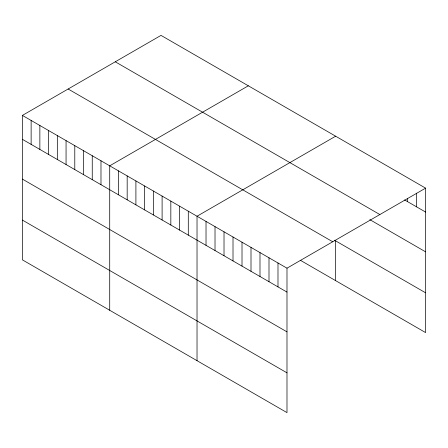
<?xml version="1.0" encoding="UTF-8"?>
<svg xmlns="http://www.w3.org/2000/svg" width="448" height="448" viewBox="0 0 448 448"><rect width="100%" height="100%" fill="white"/><g stroke="black" fill="none" stroke-linecap="round" stroke-linejoin="round"><path stroke-width="0.67" d="M22.4 115.41L286.989 268.173L286.989 412.614L22.4 259.857L22.4 115.41L161.011 35.386L425.6 188.143L425.6 332.59L300.714 260.484M248.326 85.798L109.715 165.822L109.715 310.268M335.642 136.203L197.025 216.233L197.025 360.679M286.989 268.173L425.6 188.143M404.611 199.942L425.6 212.061M115.27 61.796L379.859 214.553M369.824 219.632L425.6 251.838M334.477 240.206L425.6 292.813M68.141 89.006L332.73 241.763M22.4 139.334L286.989 292.09M22.4 179.105L286.989 331.862M22.4 220.086L286.989 372.842M416.606 193.2L416.606 206.87M407.607 198.257L407.607 201.673M335.642 240.878L335.642 280.65M277.99 262.976L277.99 286.894M268.996 257.785L268.996 281.702M259.997 252.588L259.997 276.506M251.003 247.397L251.003 271.314M242.01 242.2L242.01 266.123M233.01 237.009L233.01 260.926M224.017 231.812L224.017 255.735M215.018 226.621L215.018 250.538M206.024 221.43L206.024 245.347M188.294 211.193L188.294 235.11M179.564 206.153L179.564 230.07M170.834 201.113L170.834 225.03M162.103 196.067L162.103 219.99M153.373 191.027L153.373 214.945M144.637 185.987L144.637 209.905M135.906 180.947L135.906 204.865M127.176 175.907L127.176 199.825M118.446 170.862L118.446 194.785M100.985 160.782L100.985 184.699M92.249 155.742L92.249 179.659M83.518 150.702L83.518 174.619M74.788 145.662L74.788 169.579M66.058 140.616L66.058 164.539M57.327 135.576L57.327 159.494M48.597 130.536L48.597 154.454M39.861 125.496L39.861 149.414M31.13 120.456L31.13 144.374"/></g></svg>
